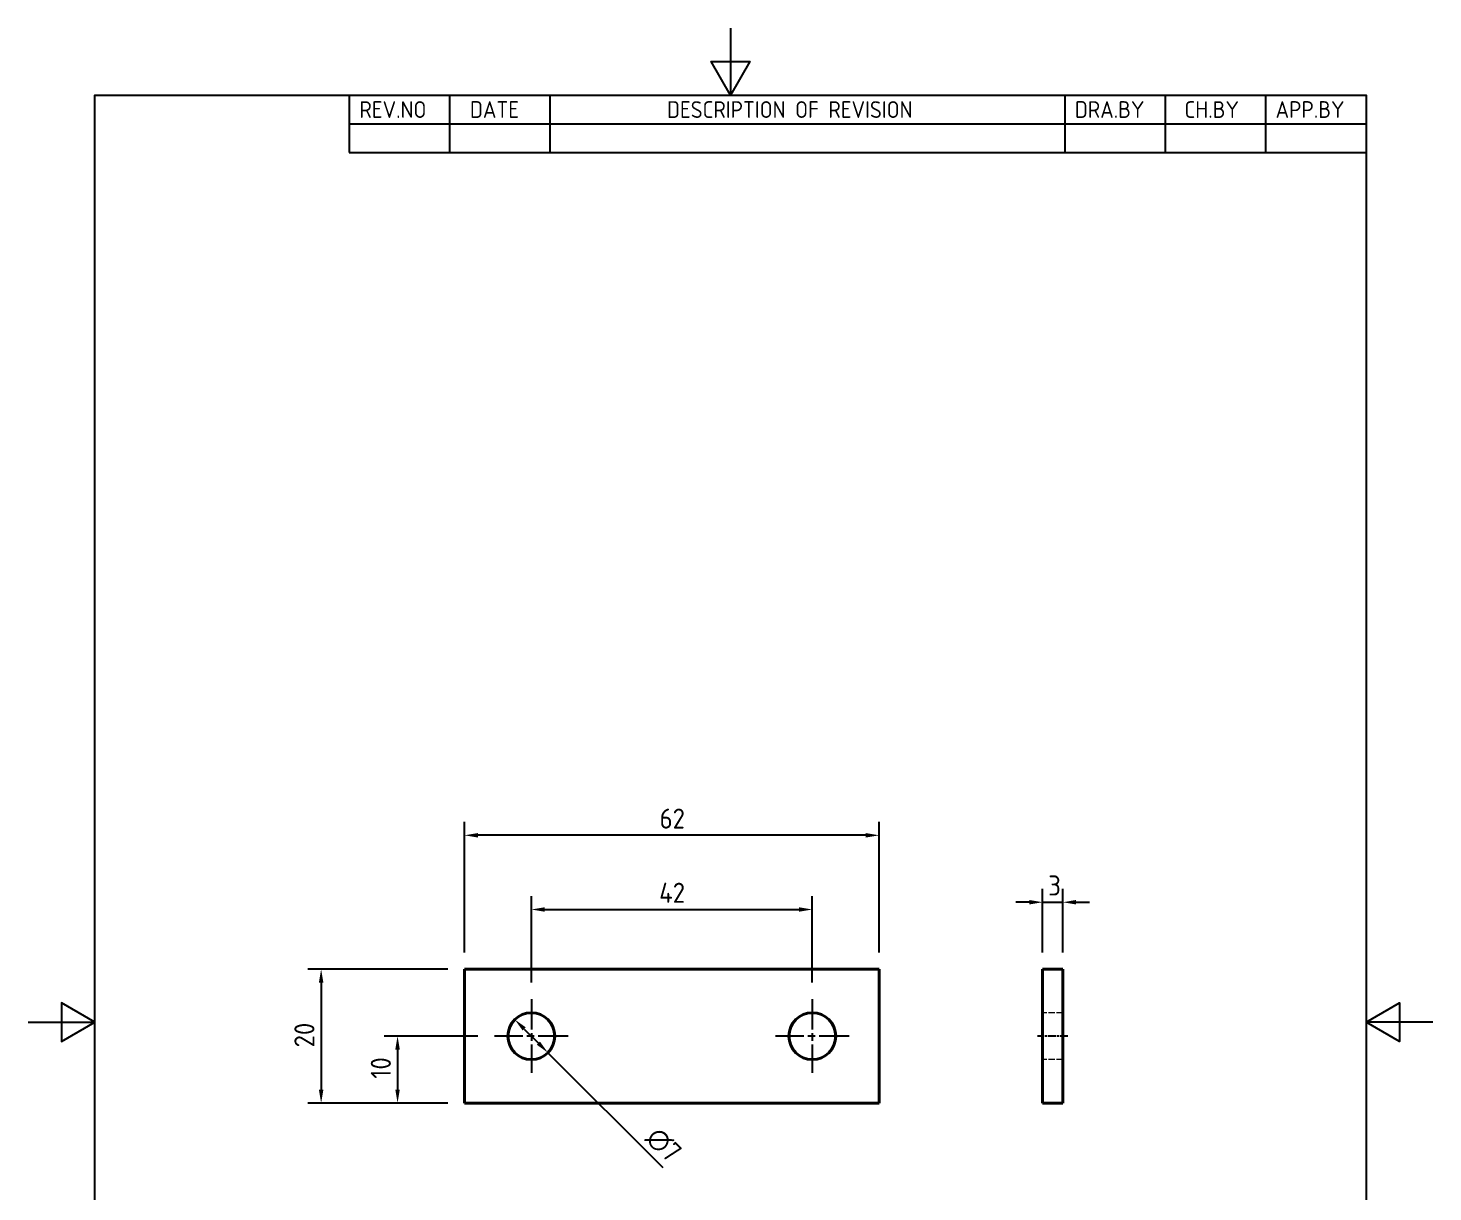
# Model space of a CAD drawing. Header units: millimetres. Extents: x 0 to 210, y 0 to 297.
# Drawn here: x 0 to 210, y 123.1 to 297 of the extents above; entities that cross this region are included whole.
import ezdxf

# ---------------------------------------------------------------- set-up
doc = ezdxf.new("R2010")
doc.units = ezdxf.units.MM
doc.linetypes.add('CHAIN', pattern=[0.35429999999999995, 0.2362, -0.0295, 0.0591, -0.0295])
doc.linetypes.add('DASHED', pattern=[0.2067, 0.1654, -0.0413])
doc.layers.get('0').update_dxf_attribs({"color": 3, "lineweight": 25})
for name, color, linetype, lineweight in [('가려진 것(ISO)', 2, 'DASHED', 18), ('가시적인 것(ISO)', 3, 'Continuous', 40), ('경계(ISO)', 7, 'Continuous', 25), ('기호(ISO)', 5, 'Continuous', 25), ('중심 표식(ISO)', 1, 'Continuous', 25), ('중심선(ISO)', 1, 'Continuous', 25), ('치수(ISO)', 2, 'Continuous', 25)]:
    doc.layers.add(name, color=color, linetype=linetype, lineweight=lineweight)
doc.styles.add('ISO Proportiona M2B', font='isocp.shx')
doc.styles.add('치수 텍스트_PSTEK_POSCO', font='isocp.shx')
doc.dimstyles.new('치수_PSTEK_POSCO', dxfattribs={"dimtxt": 3, "dimasz": 2, "dimexe": 2, "dimexo": 2.5, "dimgap": 1, "dimtad": 1, "dimrnd": 1e-08, "dimdsep": 46, "dimtxsty": '치수 텍스트_PSTEK_POSCO', "dimcen": 0.09, "dimdle": 10, "dimclrd": 7, "dimclre": 7, "dimclrt": 2, "dimadec": 1, "dimazin": 2, "dimtfac": 1, "dimtmove": 0, "dimatfit": 3, "dimfxl": 0, "dimtolj": 1, "dimlwd": -1, "dimlwe": -1, "dimarcsym": 0})

# ---------------------------------------------------------------- blocks, each defined once
blk = doc.blocks.new('경계 Default Border')
at = {"layer": '경계(ISO)', "flags": 128}
for points in [[(105, 297.0000076293945), (105, 287.0000076293945), (102.1132469177246, 292.0000076293945), (107.8867530822754, 292.0000076293945), (105, 287.0000076293945)], [(10, 10), (10, 287.0000076293945), (200, 287.0000076293945), (200, 10), (10, 10)], [(0, 148.5000038146973), (10, 148.5000038146973), (5, 151.3867473602295), (5, 145.6132507324219), (10, 148.5000038146973)], [(210, 148.5000038146973), (200, 148.5000038146973), (205, 151.3867473602295), (205, 145.6132507324219), (200, 148.5000038146973)]]:
    blk.add_lwpolyline(points, dxfattribs=at)
blk = doc.blocks.new('리비전 내역')
at = {"layer": '기호(ISO)'}
for p, q in [((48.00000000000001, 287.0000076293945), (200, 287.0000076293945)), ((48.00000000000001, 287.0000076293945), (48.00000000000001, 282.7200076293945)), ((63.00000000000001, 287.0000076293945), (63.00000000000001, 282.7200076293945)), ((78, 287.0000076293945), (78, 282.7200076293945)), ((155, 287.0000076293945), (155, 282.7200076293945)), ((170, 287.0000076293945), (170, 282.7200076293945)), ((185, 287.0000076293945), (185, 282.7200076293945)), ((200, 287.0000076293945), (200, 282.7200076293945)), ((48.00000000000001, 282.7200076293945), (200, 282.7200076293945)), ((48.00000000000001, 282.7200076293945), (48.00000000000001, 278.4400076293945)), ((63.00000000000001, 282.7200076293945), (63.00000000000001, 278.4400076293945)), ((78, 282.7200076293945), (78, 278.4400076293945)), ((155, 282.7200076293945), (155, 278.4400076293945)), ((170, 282.7200076293945), (170, 278.4400076293945)), ((185, 282.7200076293945), (185, 278.4400076293945)), ((200, 282.7200076293945), (200, 278.4400076293945)), ((48.00000000000001, 278.4400076293945), (200, 278.4400076293945))]:
    blk.add_line(p, q, dxfattribs=at)
at = {"layer": '기호(ISO)', "color": 2, "char_height": 2.5, "attachment_point": 7, "style": 'ISO Proportiona M2B'}
for s, insert in [('REV.NO', (49.5271157026291, 283.5831900503393)), ('DATE', (66.05423110723495, 283.5831900503393)), ('DESCRIPTION OF REVISION', (95.50702043336295, 283.5831900503393)), ('DRA.BY', (156.4757339553203, 283.5831900503393)), ('CH.BY', (172.8642915086116, 283.5831900503393)), ('APP.BY', (186.4777339604403, 283.5831900503393))]:
    blk.add_mtext(s, dxfattribs=dict(at, insert=insert))
blk = doc.blocks.new('*D22')
at = {"layer": 'Defpoints', "color": 0, "transparency": 16777216}
for p in [(117.2301077831872, 165.3286423336507), (75.23010778318704, 151.9107971135406), (117.2301077831872, 151.9107971135406)]:
    blk.add_point(p, dxfattribs=at)
at = {"layer": '치수(ISO)', "color": 7, "transparency": 16777216}
for p, q in [((75.23010778318704, 154.4107971135406), (75.23010778318704, 167.3286423336507)), ((117.2301077831872, 154.4107971135406), (117.2301077831872, 167.3286423336507)), ((77.23010778318704, 165.3286423336507), (115.2301077831872, 165.3286423336507))]:
    blk.add_line(p, q, dxfattribs=at)
for points in [[(77.23010778318704, 165.661975666984), (77.23010778318704, 164.9953090003173), (75.23010778318704, 165.3286423336507)], [(115.2301077831872, 165.661975666984), (115.2301077831872, 164.9953090003173), (117.2301077831872, 165.3286423336507)]]:
    blk.add_solid(points, dxfattribs=at)
at = {"layer": '치수(ISO)', "color": 2, "transparency": 16777216, "insert": (94.34001920050993, 167.8289376092413), "char_height": 3, "attachment_point": 4, "style": '치수 텍스트_PSTEK_POSCO'}
blk.add_mtext('\\A1;42', dxfattribs=at)
blk = doc.blocks.new('*D23')
at = {"layer": 'Defpoints', "color": 0, "transparency": 16777216}
for p in [(65.23010778318704, 176.4107971135406), (65.23010778318704, 156.4107971135406), (127.2301077831872, 156.4107971135406)]:
    blk.add_point(p, dxfattribs=at)
at = {"layer": '치수(ISO)', "color": 7, "transparency": 16777216}
for p, q in [((65.23010778318704, 158.9107971135406), (65.23010778318704, 178.4107971135406)), ((125.2301077831872, 176.4107971135406), (67.23010778318704, 176.4107971135406)), ((127.2301077831872, 158.9107971135406), (127.2301077831872, 178.4107971135406))]:
    blk.add_line(p, q, dxfattribs=at)
for points in [[(67.23010778318704, 176.744130446874), (67.23010778318704, 176.0774637802073), (65.23010778318704, 176.4107971135406)], [(125.2301077831872, 176.744130446874), (125.2301077831872, 176.0774637802073), (127.2301077831872, 176.4107971135406)]]:
    blk.add_solid(points, dxfattribs=at)
at = {"layer": '치수(ISO)', "color": 2, "transparency": 16777216, "insert": (94.4002554209824, 178.9110923891312), "char_height": 3, "attachment_point": 4, "style": '치수 텍스트_PSTEK_POSCO'}
blk.add_mtext('\\A1;62', dxfattribs=at)
blk = doc.blocks.new('*D24')
at = {"layer": 'Defpoints', "color": 0, "transparency": 16777216}
for p in [(69.73010778318704, 146.4107971135406), (55.23010778318706, 136.4107971135407), (65.23010778318704, 136.4107971135406)]:
    blk.add_point(p, dxfattribs=at)
at = {"layer": '치수(ISO)', "color": 7, "transparency": 16777216}
for p, q in [((67.23010778318704, 146.4107971135406), (53.23010778318707, 146.4107971135407)), ((55.23010778318707, 144.4107971135407), (55.23010778318706, 138.4107971135407)), ((62.73010778318704, 136.4107971135407), (53.23010778318706, 136.4107971135407))]:
    blk.add_line(p, q, dxfattribs=at)
for points in [[(54.89677444985373, 144.4107971135407), (55.5634411165204, 144.4107971135407), (55.23010778318707, 146.4107971135407)], [(54.89677444985372, 138.4107971135407), (55.56344111652039, 138.4107971135407), (55.23010778318706, 136.4107971135407)]]:
    blk.add_solid(points, dxfattribs=at)
at = {"layer": '치수(ISO)', "color": 2, "transparency": 16777216, "insert": (52.73010778318704, 140.0596160111784), "char_height": 3, "attachment_point": 4, "rotation": 90, "style": '치수 텍스트_PSTEK_POSCO'}
blk.add_mtext('\\A1;10', dxfattribs=at)
blk = doc.blocks.new('*D25')
at = {"layer": 'Defpoints', "color": 0, "transparency": 16777216}
for p in [(65.23010778318704, 156.4107971135406), (43.80678126256428, 136.4107971135407), (65.23010778318704, 136.4107971135406)]:
    blk.add_point(p, dxfattribs=at)
at = {"layer": '치수(ISO)', "color": 7, "transparency": 16777216}
for p, q in [((62.73010778318704, 156.4107971135407), (41.80678126256429, 156.4107971135407)), ((43.80678126256429, 154.4107971135407), (43.80678126256428, 138.4107971135407)), ((62.73010778318704, 136.4107971135407), (41.80678126256428, 136.4107971135407))]:
    blk.add_line(p, q, dxfattribs=at)
for points in [[(43.47344792923095, 154.4107971135407), (44.14011459589762, 154.4107971135407), (43.80678126256429, 156.4107971135407)], [(43.47344792923094, 138.4107971135407), (44.14011459589761, 138.4107971135407), (43.80678126256428, 136.4107971135407)]]:
    blk.add_solid(points, dxfattribs=at)
at = {"layer": '치수(ISO)', "color": 2, "transparency": 16777216, "insert": (41.3064859869737, 144.7215254599973), "char_height": 3, "attachment_point": 4, "rotation": 90, "style": '치수 텍스트_PSTEK_POSCO'}
blk.add_mtext('\\A1;20', dxfattribs=at)
blk = doc.blocks.new('*D26')
at = {"layer": 'Defpoints', "color": 0, "transparency": 16777216}
for p in [(72.75523404903375, 148.8856708476932), (77.70498151734027, 143.9359233793881)]:
    blk.add_point(p, dxfattribs=at)
at = {"layer": '치수(ISO)', "color": 7, "transparency": 16777216}
for p, q in [((74.16944761140705, 147.4714572853203), (76.29076795496697, 145.350136941761)), ((77.70498151734027, 143.9359233793881), (94.87137493984525, 126.7695299568881))]:
    blk.add_line(p, q, dxfattribs=at)
for points in [[(74.40514987180254, 147.7071595457159), (73.93374535101155, 147.2357550249247), (72.75523404903375, 148.8856708476932)], [(76.52647021536245, 145.5858392021565), (76.05506569457147, 145.1144346813654), (77.70498151734027, 143.9359233793881)]]:
    blk.add_solid(points, dxfattribs=at)
at = {"layer": '치수(ISO)', "color": 2, "transparency": 16777216, "insert": (93.17431866499679, 132.0021201376684), "char_height": 3, "attachment_point": 4, "rotation": 315.0000000000084, "style": '치수 텍스트_PSTEK_POSCO'}
blk.add_mtext('\\A1;∅7', dxfattribs=at)
blk = doc.blocks.new('*D27')
at = {"layer": 'Defpoints', "color": 0, "transparency": 16777216}
for p in [(154.6618748789523, 166.4107971135406), (151.6618748789523, 156.4107971135406), (154.6618748789523, 156.4107971135406)]:
    blk.add_point(p, dxfattribs=at)
at = {"layer": '치수(ISO)', "color": 7, "transparency": 16777216}
for p, q in [((151.6618748789523, 158.9107971135406), (151.6618748789523, 168.4107971135406)), ((154.6618748789523, 158.9107971135406), (154.6618748789523, 168.4107971135406)), ((149.6618748789523, 166.4107971135406), (147.6618748789523, 166.4107971135406)), ((151.6618748789523, 166.4107971135406), (154.6618748789523, 166.4107971135406)), ((156.6618748789523, 166.4107971135406), (158.6618748789523, 166.4107971135406))]:
    blk.add_line(p, q, dxfattribs=at)
for points in [[(149.6618748789523, 166.744130446874), (149.6618748789523, 166.0774637802073), (151.6618748789523, 166.4107971135406)], [(156.6618748789523, 166.744130446874), (156.6618748789523, 166.0774637802073), (154.6618748789523, 166.4107971135406)]]:
    blk.add_solid(points, dxfattribs=at)
at = {"layer": '치수(ISO)', "color": 2, "transparency": 16777216, "insert": (152.4997428445964, 168.9107971135406), "char_height": 3, "attachment_point": 4, "style": '치수 텍스트_PSTEK_POSCO'}
blk.add_mtext('\\A1;3', dxfattribs=at)

msp = doc.modelspace()

# ---------------------------------------------------------------- linework, layer by layer
at = {"layer": '가려진 것(ISO)', "ltscale": 5.713989734649658}
for p, q in [((154.6618748789494, 149.9107971135406), (151.6618748789494, 149.9107971135406)), ((154.6618748789494, 142.9107971135406), (151.6618748789494, 142.9107971135406))]:
    msp.add_line(p, q, dxfattribs=at)
at = {"layer": '가시적인 것(ISO)'}
for p, q in [((65.23010778318705, 156.4107971135406), (65.23010778318704, 136.4107971135406)), ((127.2301077831872, 156.4107971135406), (65.23010778318705, 156.4107971135406)), ((127.2301077831872, 136.4107971135406), (127.2301077831872, 156.4107971135406)), ((154.6618748789523, 156.4107971135406), (151.6618748789523, 156.4107971135406)), ((151.6618748789523, 136.4107971135406), (151.6618748789523, 156.4107971135406)), ((154.6618748789523, 156.4107971135406), (154.6618748789523, 136.4107971135406)), ((65.23010778318704, 136.4107971135406), (127.2301077831872, 136.4107971135406)), ((154.6618748789523, 136.4107971135406), (151.6618748789523, 136.4107971135406))]:
    msp.add_line(p, q, dxfattribs=at)
for centre in [(75.23010778318705, 146.4107971135406), (117.2301077831872, 146.4107971135406)]:
    msp.add_circle(centre, 3.5, dxfattribs=at)
at = {"layer": '중심 표식(ISO)', "linetype": 'CHAIN', "ltscale": 19.05165100097656}
for p, q in [((75.23010778318704, 151.9107971135406), (75.23010778318704, 140.9107971135406)), ((117.2301077831872, 151.9107971135406), (117.2301077831872, 140.9107971135406)), ((80.73010778318704, 146.4107971135406), (69.73010778318704, 146.4107971135406)), ((122.7301077831872, 146.4107971135406), (111.7301077831872, 146.4107971135406))]:
    msp.add_line(p, q, dxfattribs=at)
at = {"layer": '중심선(ISO)', "linetype": 'CHAIN', "ltscale": 5.000333309173584}
msp.add_line((155.4118748789494, 146.4107971135406), (150.9118748789494, 146.4107971135406), dxfattribs=at)

# ---------------------------------------------------------------- block references
msp.add_blockref('경계 Default Border', (0, 0))
at = {"layer": '기호(ISO)'}
msp.add_blockref('리비전 내역', (0, 0), dxfattribs=at)

# ---------------------------------------------------------------- dimensions: what is measured, and where the dimension line sits
at = {"layer": '치수(ISO)', "color": 7}
for base, p1, p2, angle, picture, middle in [((65.23010778318704, 176.4107971135406), (127.2301077831872, 156.4107971135406), (65.23010778318704, 156.4107971135406), 180, '*D23', (96.23010778318712, 176.4107971135406)), ((117.2301077831872, 165.3286423336507), (75.23010778318704, 151.9107971135406), (117.2301077831872, 151.9107971135406), 180, '*D22', (96.2301077831871, 165.3286423336507)), ((43.80678126256428, 136.4107971135407), (65.23010778318704, 156.4107971135406), (65.23010778318704, 136.4107971135406), 90, '*D25', (43.80678126256426, 146.4107971135406)), ((55.23010778318706, 136.4107971135407), (69.73010778318704, 146.4107971135406), (65.23010778318704, 136.4107971135406), 90, '*D24', (55.23010778318704, 141.4107971135406))]:
    dim = msp.add_linear_dim(base=base, p1=p1, p2=p2, angle=angle, dimstyle='치수_PSTEK_POSCO', override={"dimdec": 2, "dimtp": 0, "dimtm": -0, "dimtdec": 2, "dimtofl": 0, "dimatfit": 1}, dxfattribs=at)
    dim.commit()
    dim.dimension.update_dxf_attribs({"geometry": picture, "text_midpoint": middle, "dimtype": 160})
dim = msp.add_linear_dim(base=(154.6618748789523, 166.4107971135406), p1=(151.6618748789523, 156.4107971135406), p2=(154.6618748789523, 156.4107971135406), dimstyle='치수_PSTEK_POSCO', override={"dimdec": 2, "dimtp": 0, "dimtm": -0, "dimtdec": 2, "dimtofl": 1, "dimatfit": 1}, dxfattribs=at)
dim.commit()
dim.dimension.update_dxf_attribs({"geometry": '*D27', "text_midpoint": (153.1618748789523, 166.4107971135406), "dimtype": 160})
dim = msp.add_diameter_dim_2p(p1=(72.75523404903375, 148.8856708476932), p2=(77.70498151734027, 143.9359233793881), dimstyle='치수_PSTEK_POSCO', override={"dimdec": 2, "dimlfac": 1.000000000000004, "dimtp": 0, "dimtm": -0, "dimtdec": 2, "dimatfit": 2}, dxfattribs=at)
dim.commit()
dim.dimension.update_dxf_attribs({"geometry": '*D26', "text_midpoint": (92.78540993534466, 128.8554949613882), "dimtype": 163})

doc.saveas('drawing.dxf')
